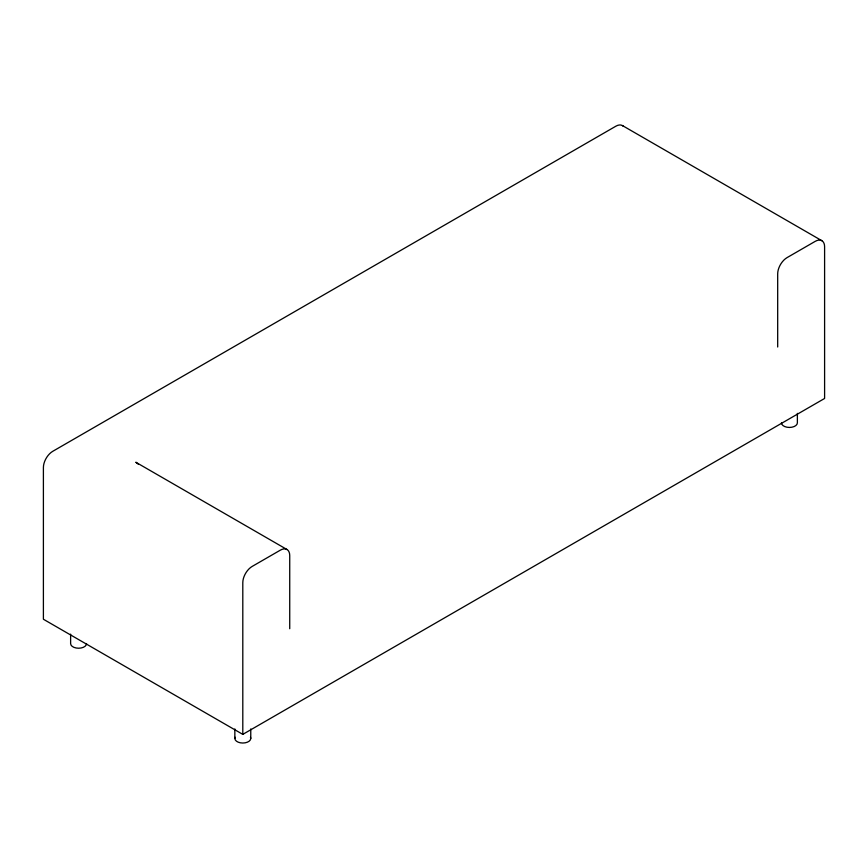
<?xml version="1.0" encoding="UTF-8"?>
<svg xmlns="http://www.w3.org/2000/svg" width="868" height="868" viewBox="0 0 868 868"><rect width="100%" height="100%" fill="white"/><g stroke="black" fill="none" stroke-linecap="round" stroke-linejoin="round"><path stroke-width="1.3" d="M623.257 126.175A13.27 7.66 -60 0 0 615.813 126.229L52.785 451.295A13.27 7.66 -60 0 0 43.4 467.548L43.4 619.242L242.801 734.371L824.6 398.466L824.6 246.772A13.27 7.66 -60 0 0 815.215 241.358L787.07 257.612A13.27 7.66 -60 0 0 777.685 273.865L777.685 347.005M622.443 125.578L821.855 240.696M286.972 549.509L135.809 462.232L138.24 464.152M797.377 413.374L797.377 422.846A7.964 4.6 0 0 1 789.413 427.447A7.964 4.6 0 0 1 781.45 422.846M289.728 628.725L289.728 555.585A13.27 7.66 -60 0 0 280.342 550.16L252.187 566.413A13.27 7.66 -60 0 0 242.801 582.667L242.801 734.371M250.765 728.946L250.765 738.429M234.848 728.946L234.848 738.429M70.623 634.139L70.623 643.622A7.964 4.6 0 0 0 78.587 648.222A7.964 4.6 0 0 0 86.55 643.622M250.494 737.236A7.964 4.6 0 0 1 242.801 743.03A7.964 4.6 0 0 1 235.119 737.236"/></g></svg>
